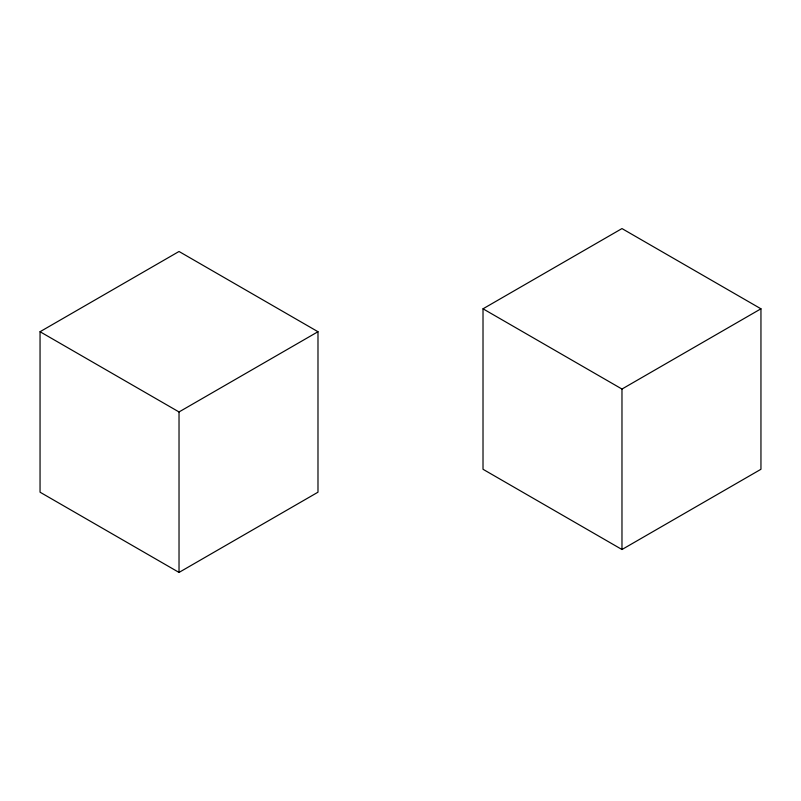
<?xml version="1.0" encoding="UTF-8"?>
<svg xmlns="http://www.w3.org/2000/svg" width="801" height="801" viewBox="0 0 801 801"><rect width="100%" height="100%" fill="white"/><g stroke="black" fill="none" stroke-linecap="round" stroke-linejoin="round"><path stroke-width="1.2" d="M40.05 331.724L179.024 251.484L317.987 331.724L317.987 492.194L179.024 572.425L40.05 492.194L40.05 331.724L179.024 411.954L317.987 331.724M483.013 308.806L621.976 228.575L760.95 308.806L760.95 469.276L621.976 549.516L483.013 469.276L483.013 308.806L621.976 389.046L760.95 308.806M621.976 389.046L621.976 549.516M179.024 411.954L179.024 572.425"/></g></svg>
